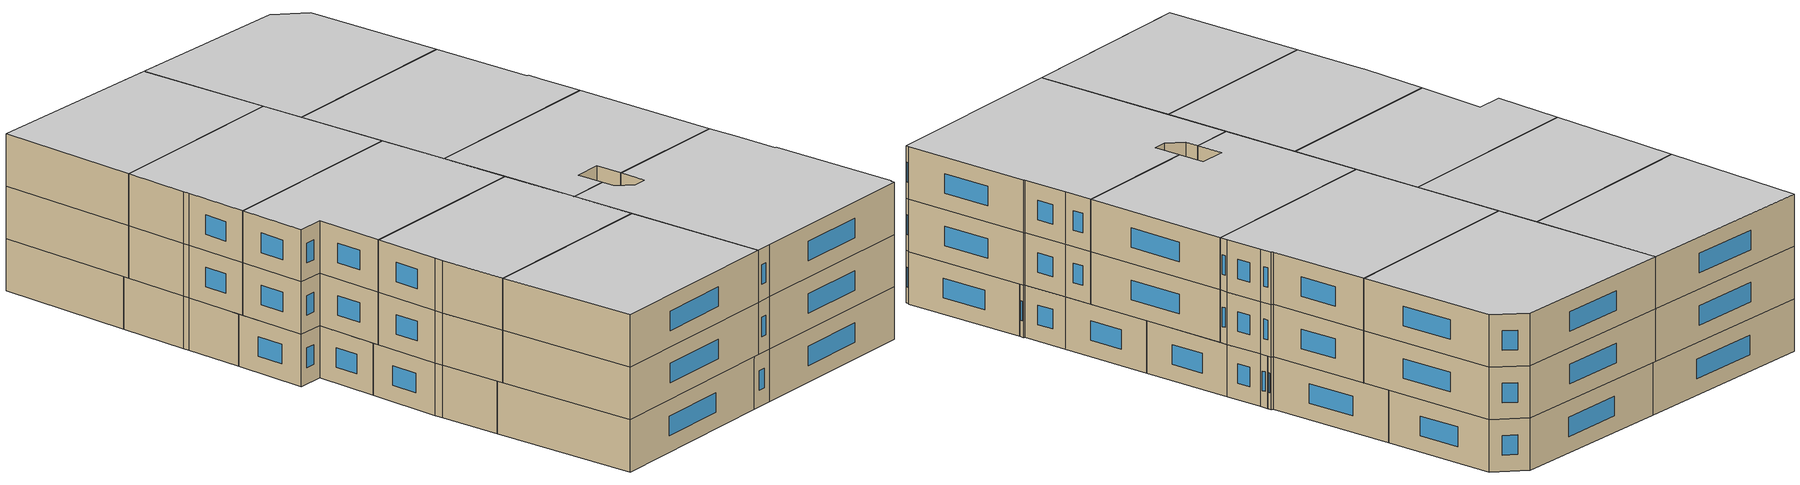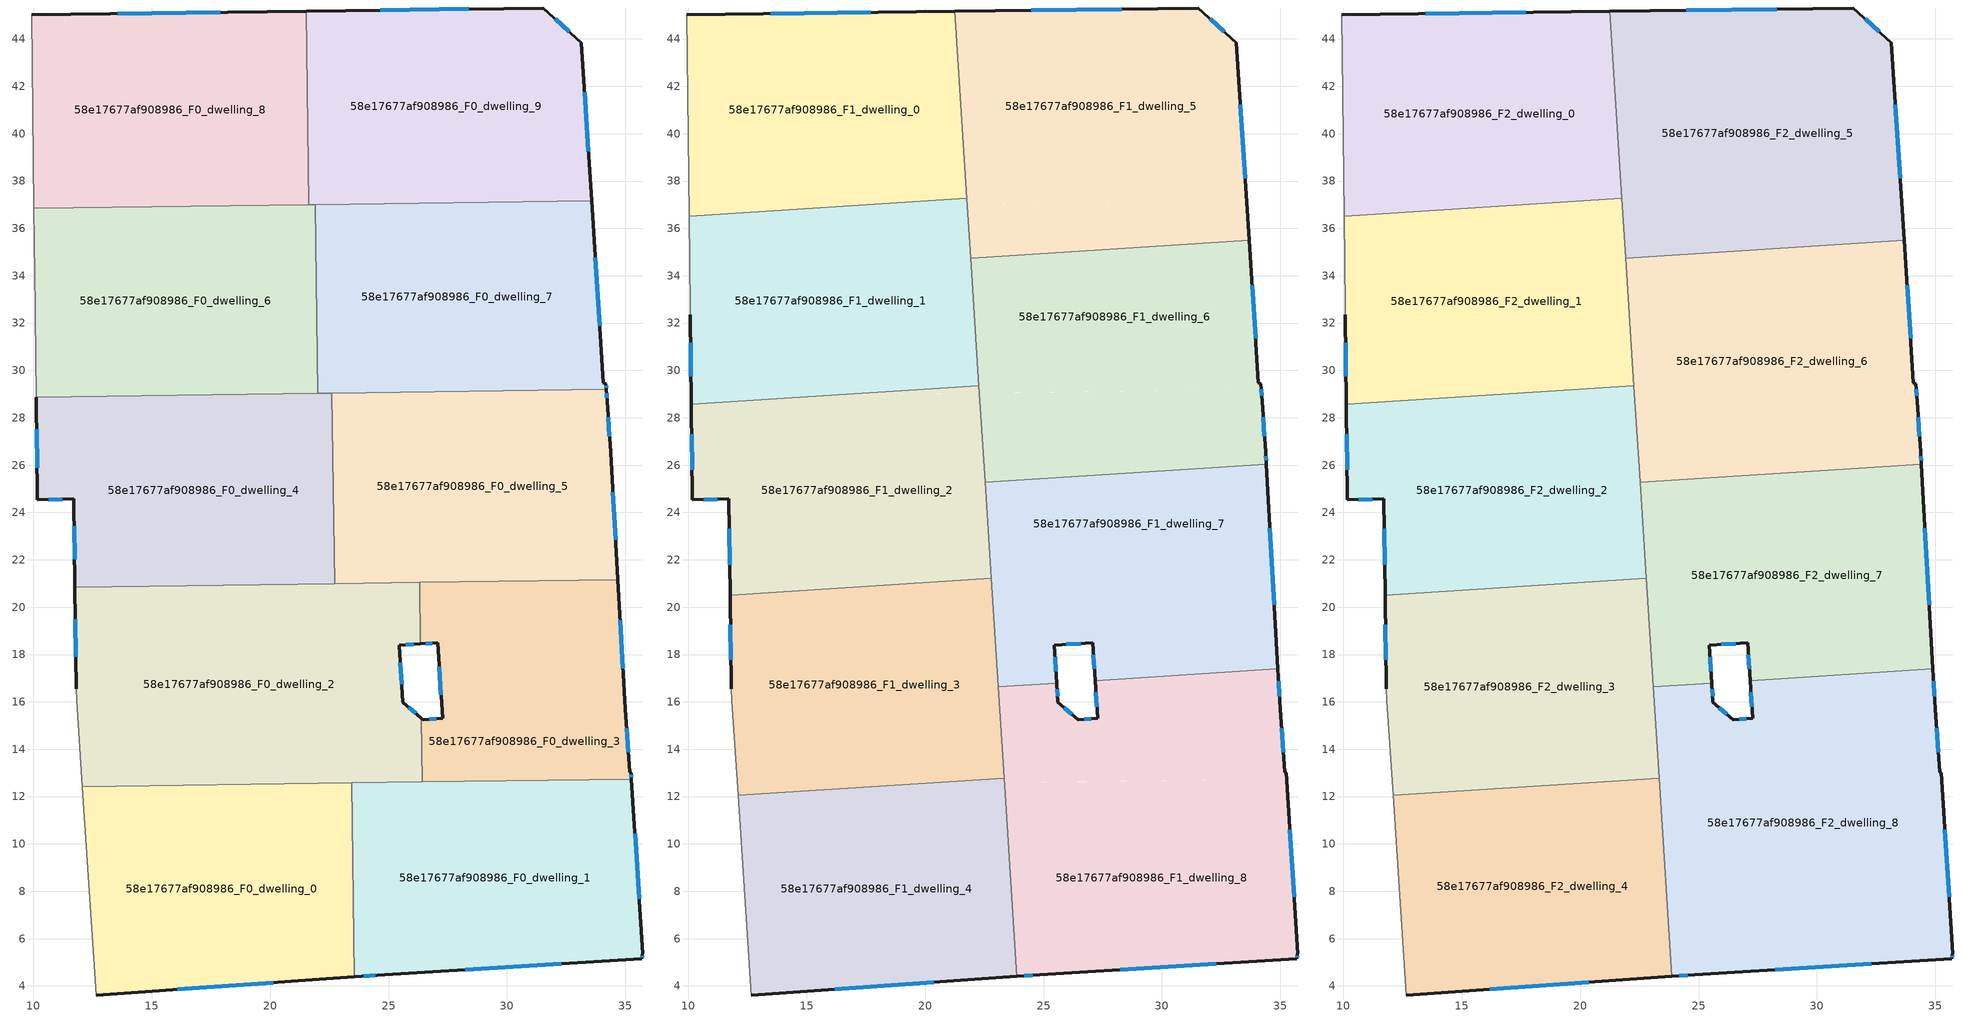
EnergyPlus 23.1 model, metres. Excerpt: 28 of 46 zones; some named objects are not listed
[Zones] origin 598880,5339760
58e17677af908986_F0_dwelling_0
 floor ground (EU_floor_Construction): 23.44,12.58 23.56,4.38 12.66,3.62 12.07,12.42 z0
 wall outside (EU_wall_Construction): 12.66,3.62 23.56,4.38 z0:3
 wall to 58e17677af908986_F0_dwelling_1 (EU_wall_Construction): 23.56,4.38 23.44,12.58 z0:3
 wall adiabatic (EU_wall_Construction): 12.07,12.42 12.66,3.62 z0:3
 wall to 58e17677af908986_F0_dwelling_2 (EU_wall_Construction): 23.44,12.58 12.07,12.42 z0:3
 window (EU_Window_Construction): 16.07,3.86 20.14,4.14 z0.94:2.06
58e17677af908986_F0_dwelling_1
 floor ground (EU_floor_Construction): 35.26,12.74 35.74,5.37 35.71,5.35 35.7,5.15 24.84,4.47 23.56,4.38 23.44,12.58 z0
 wall outside (EU_wall_Construction): 23.56,4.38 24.84,4.47 35.7,5.15 35.71,5.35 35.74,5.37 35.26,12.74 z0:3
 wall to 58e17677af908986_F0_dwelling_3 (EU_wall_Construction): 35.26,12.74 26.43,12.62 z0:3
 wall to 58e17677af908986_F0_dwelling_2 (EU_wall_Construction): 26.43,12.62 23.44,12.58 z0:3
 window (EU_Window_Construction): 23.96,4.41 24.44,4.44 / 35.59,7.68 35.41,10.43 / 35.71,5.21 35.71,5.29 / 28.24,4.68 32.3,4.94 z0.94:2.06
58e17677af908986_F0_dwelling_2
 floor ground (EU_floor_Construction): 26.31,21.04 26.35,18.45 25.46,18.4 25.61,15.99 26.39,15.31 26.43,12.62 12.07,12.42 11.83,16.05 11.8,16.55 11.75,20.85 z0
 wall outside (EU_wall_Construction): 11.75,20.85 11.8,16.55 / 26.39,15.31 25.61,15.99 25.46,18.4 26.35,18.45 z0:3
 wall to 58e17677af908986_F0_dwelling_3 (EU_wall_Construction): 26.35,18.45 26.31,21.04 / 26.43,12.62 26.39,15.31 z0:3
 wall adiabatic (EU_wall_Construction): 11.8,16.55 11.83,16.05 12.07,12.42 z0:3
 wall to 58e17677af908986_F0_dwelling_4 (EU_wall_Construction): 22.72,21 11.75,20.85 z0:3
 wall to 58e17677af908986_F0_dwelling_5 (EU_wall_Construction): 26.31,21.04 22.72,21 z0:3
 window (EU_Window_Construction): 11.77,19.5 11.78,17.9 / 25.73,18.41 26.07,18.43 / 25.56,16.74 25.5,17.64 / 26.14,15.52 25.85,15.78 z0.94:2.06
58e17677af908986_F0_dwelling_3
 floor ground (EU_floor_Construction): 34.69,21.16 34.99,15.72 35.19,13.04 35.24,13 35.26,12.74 26.43,12.62 26.39,15.31 26.46,15.25 27.28,15.3 27.07,18.5 26.35,18.45 26.31,21.04 z0
 wall outside (EU_wall_Construction): 26.35,18.45 27.07,18.5 27.28,15.3 26.46,15.25 26.39,15.31 / 35.26,12.74 35.24,13 35.19,13.04 34.99,15.72 34.69,21.16 z0:3
 wall to 58e17677af908986_F0_dwelling_5 (EU_wall_Construction): 34.69,21.16 26.31,21.04 z0:3
 window (EU_Window_Construction): 27.02,15.28 26.72,15.26 / 27.14,17.49 27.21,16.3 / 26.57,18.46 26.85,18.48 / 34.9,17.42 34.78,19.45 / 35.13,13.88 35.06,14.88 / 35.25,12.82 35.25,12.92 z0.94:2.06
58e17677af908986_F0_dwelling_4
 floor ground (EU_floor_Construction): 22.61,29.04 22.72,21 11.75,20.85 11.71,24.59 10.17,24.53 10.12,28.87 z0
 wall outside (EU_wall_Construction): 10.12,28.87 10.17,24.53 11.71,24.59 11.75,20.85 z0:3
 wall to 58e17677af908986_F0_dwelling_5 (EU_wall_Construction): 22.72,21 22.61,29.04 z0:3
 wall to 58e17677af908986_F0_dwelling_6 (EU_wall_Construction): 22.01,29.03 10.12,28.87 z0:3
 wall to 58e17677af908986_F0_dwelling_7 (EU_wall_Construction): 22.61,29.04 22.01,29.03 z0:3
 window (EU_Window_Construction): 11.72,23.41 11.74,22.02 / 10.65,24.55 11.23,24.57 / 10.13,27.51 10.15,25.89 z0.94:2.06
58e17677af908986_F0_dwelling_5
 floor ground (EU_floor_Construction): 34.2,29.2 34.23,28.7 34.38,26.54 34.69,21.16 22.72,21 22.61,29.04 z0
 wall outside (EU_wall_Construction): 34.69,21.16 34.38,26.54 34.23,28.7 34.2,29.2 z0:3
 wall to 58e17677af908986_F0_dwelling_7 (EU_wall_Construction): 34.2,29.2 22.61,29.04 z0:3
 window (EU_Window_Construction): 34.59,22.84 34.48,24.85 / 34.22,28.86 34.21,29.04 / 34.33,27.21 34.28,28.02 z0.94:2.06
58e17677af908986_F0_dwelling_6
 floor ground (EU_floor_Construction): 21.9,37.01 22.01,29.03 10.12,28.87 10.07,32.35 10.07,32.68 10.02,36.85 z0
 wall to 58e17677af908986_F0_dwelling_7 (EU_wall_Construction): 22.01,29.03 21.9,37.01 z0:3
 wall adiabatic (EU_wall_Construction): 10.02,36.85 10.07,32.68 10.07,32.35 10.12,28.87 z0:3
 wall to 58e17677af908986_F0_dwelling_8 (EU_wall_Construction): 21.63,37 10.02,36.85 z0:3
 wall to 58e17677af908986_F0_dwelling_9 (EU_wall_Construction): 21.9,37.01 21.63,37 z0:3
58e17677af908986_F0_dwelling_7
 floor ground (EU_floor_Construction): 33.58,37.17 34.08,29.48 34.18,29.43 34.2,29.2 22.01,29.03 21.9,37.01 z0
 wall outside (EU_wall_Construction): 34.2,29.2 34.18,29.43 34.08,29.48 33.58,37.17 z0:3
 wall to 58e17677af908986_F0_dwelling_9 (EU_wall_Construction): 33.58,37.17 21.9,37.01 z0:3
 window (EU_Window_Construction): 34.19,29.27 34.19,29.36 / 33.92,31.89 33.73,34.76 z0.94:2.06
58e17677af908986_F0_dwelling_8
 floor ground (EU_floor_Construction): 21.52,45.18 21.63,37 10.02,36.85 9.93,45.02 z0
 wall outside (EU_wall_Construction): 21.52,45.18 9.93,45.02 z0:3
 wall adiabatic (EU_wall_Construction): 9.93,45.02 10.02,36.85 z0:3
 wall to 58e17677af908986_F0_dwelling_9 (EU_wall_Construction): 21.63,37 21.52,45.18 z0:3
 window (EU_Window_Construction): 17.88,45.13 13.56,45.07 z0.94:2.06
58e17677af908986_F0_dwelling_9
 floor ground (EU_floor_Construction): 33.14,43.84 33.58,37.17 21.63,37 21.52,45.18 31.53,45.31 z0
 wall outside (EU_wall_Construction): 33.58,37.17 33.14,43.84 31.53,45.31 21.52,45.18 z0:3
 window (EU_Window_Construction): 28.39,45.27 24.66,45.22 / 32.64,44.3 32.04,44.85 / 33.44,39.26 33.28,41.75 z0.94:2.06
58e17677af908986_F1_dwelling_0
 floor to 58e17677af908986_F0_dwelling_8 (EU_floor_Construction): 21.26,45.17 21.58,40.04 21.62,37.26 16.64,36.94 10.02,36.85 9.93,45.02 z3
 floor to 58e17677af908986_F0_dwelling_9 (EU_floor_Construction): 21.58,40.04 21.76,37.27 21.62,37.26 z3
 floor to 58e17677af908986_F0_dwelling_6 (EU_floor_Construction): 16.64,36.94 10.02,36.51 10.02,36.85 z3
 wall outside (EU_wall_Construction): 21.26,45.17 9.93,45.02 z3:6
 wall to 58e17677af908986_F1_dwelling_1 (EU_wall_Construction): 10.02,36.51 21.76,37.27 z3:6
 wall adiabatic (EU_wall_Construction): 9.93,45.02 10.02,36.51 z3:6
 wall to 58e17677af908986_F1_dwelling_5 (EU_wall_Construction): 21.76,37.27 21.26,45.17 z3:6
 window (EU_Window_Construction): 17.7,45.13 13.48,45.07 z3.94:5.06
58e17677af908986_F1_dwelling_1
 floor to 58e17677af908986_F0_dwelling_6 (EU_floor_Construction): 21.78,37.01 21.93,34.63 22,29.34 15.86,28.95 10.12,28.87 10.07,32.35 10.07,32.68 10.02,36.51 16.64,36.94 z3
 floor to 58e17677af908986_F0_dwelling_8 (EU_floor_Construction): 21.62,37.26 21.63,37 16.64,36.94 z3
 floor to 58e17677af908986_F0_dwelling_4 (EU_floor_Construction): 15.86,28.95 10.12,28.58 10.12,28.87 z3
 floor to 58e17677af908986_F0_dwelling_9 (EU_floor_Construction): 21.76,37.27 21.78,37.01 21.63,37 21.62,37.26 z3
 floor to 58e17677af908986_F0_dwelling_7 (EU_floor_Construction): 21.93,34.63 22.27,29.36 22,29.34 z3
 wall outside (EU_wall_Construction): 10.07,32.35 10.12,28.58 z3:6
 wall to 58e17677af908986_F1_dwelling_2 (EU_wall_Construction): 10.12,28.58 22.27,29.36 z3:6
 wall adiabatic (EU_wall_Construction): 10.02,36.51 10.07,32.68 10.07,32.35 z3:6
 wall to 58e17677af908986_F1_dwelling_6 (EU_wall_Construction): 22.27,29.36 21.93,34.74 z3:6
 wall to 58e17677af908986_F1_dwelling_5 (EU_wall_Construction): 21.92,34.74 21.76,37.27 z3:6
 window (EU_Window_Construction): 10.09,31.17 10.11,29.76 z3.94:5.06
58e17677af908986_F1_dwelling_2
 floor to 58e17677af908986_F0_dwelling_4 (EU_floor_Construction): 22.29,29.03 22.69,22.77 22.72,21.21 18.55,20.94 11.75,20.85 11.71,24.59 10.17,24.53 10.12,28.58 15.86,28.95 z3
 floor to 58e17677af908986_F0_dwelling_6 (EU_floor_Construction): 22,29.34 22.01,29.03 15.86,28.95 z3
 floor to 58e17677af908986_F0_dwelling_2 (EU_floor_Construction): 18.55,20.94 11.76,20.5 11.75,20.85 z3
 floor to 58e17677af908986_F0_dwelling_5 (EU_floor_Construction): 22.7,22.76 22.79,21.21 22.72,21.21 z3
 floor to 58e17677af908986_F0_dwelling_7 (EU_floor_Construction): 22.27,29.36 22.29,29.03 22.01,29.03 22,29.34 z3
 wall outside (EU_wall_Construction): 10.12,28.58 10.17,24.53 11.71,24.59 11.76,20.5 z3:6
 wall to 58e17677af908986_F1_dwelling_3 (EU_wall_Construction): 11.76,20.5 22.8,21.21 z3:6
 wall to 58e17677af908986_F1_dwelling_7 (EU_wall_Construction): 22.8,21.21 22.53,25.28 z3:6
 wall to 58e17677af908986_F1_dwelling_6 (EU_wall_Construction): 22.53,25.28 22.27,29.36 z3:6
 window (EU_Window_Construction): 11.72,23.31 11.74,21.78 / 10.65,24.55 11.23,24.57 / 10.14,27.31 10.16,25.8 z3.94:5.06
58e17677af908986_F1_dwelling_3
 floor to 58e17677af908986_F0_dwelling_2 (EU_floor_Construction): 22.81,21 23.34,12.78 19.34,12.52 12.07,12.42 11.83,16.05 11.8,16.55 11.76,20.5 18.55,20.94 z3
 floor to 58e17677af908986_F0_dwelling_0 (EU_floor_Construction): 19.33,12.52 12.09,12.06 12.07,12.42 z3
 floor to 58e17677af908986_F0_dwelling_4 (EU_floor_Construction): 22.72,21.21 22.72,21 18.55,20.94 z3
 floor to 58e17677af908986_F0_dwelling_5 (EU_floor_Construction): 22.79,21.21 22.81,21 22.72,21 22.72,21.21 z3
 wall outside (EU_wall_Construction): 11.76,20.5 11.8,16.55 z3:6
 wall adiabatic (EU_wall_Construction): 11.8,16.55 11.83,16.05 12.09,12.06 z3:6
 wall to 58e17677af908986_F1_dwelling_4 (EU_wall_Construction): 12.09,12.06 23.34,12.78 z3:6
 wall to 58e17677af908986_F1_dwelling_8 (EU_wall_Construction): 23.34,12.78 23.09,16.64 z3:6
 wall to 58e17677af908986_F1_dwelling_7 (EU_wall_Construction): 23.09,16.64 22.79,21.21 z3:6
 window (EU_Window_Construction): 11.77,19.26 11.79,17.79 z3.94:5.06
58e17677af908986_F1_dwelling_4
 floor to 58e17677af908986_F0_dwelling_0 (EU_floor_Construction): 23.35,12.58 23.47,10.72 23.56,4.38 12.66,3.62 12.09,12.06 19.33,12.52 z3
 floor to 58e17677af908986_F0_dwelling_1 (EU_floor_Construction): 23.47,10.72 23.88,4.4 23.56,4.38 z3
 floor to 58e17677af908986_F0_dwelling_2 (EU_floor_Construction): 23.34,12.78 23.35,12.58 19.34,12.52 z3
 wall outside (EU_wall_Construction): 12.66,3.62 23.88,4.4 z3:6
 wall adiabatic (EU_wall_Construction): 12.09,12.06 12.66,3.62 z3:6
 wall to 58e17677af908986_F1_dwelling_8 (EU_wall_Construction): 23.88,4.4 23.34,12.78 z3:6
 window (EU_Window_Construction): 16.17,3.87 20.36,4.16 z3.94:5.06
58e17677af908986_F1_dwelling_5
 floor to 58e17677af908986_F0_dwelling_9 (EU_floor_Construction): 33.14,43.84 33.58,37.17 21.78,37.01 21.58,40.04 21.52,45.18 31.53,45.31 z3
 floor to 58e17677af908986_F0_dwelling_8 (EU_floor_Construction): 21.52,45.18 21.58,40.04 21.26,45.17 z3
 floor to 58e17677af908986_F0_dwelling_7 (EU_floor_Construction): 33.58,37.17 33.69,35.49 21.93,34.74 21.9,37.01 z3
 floor to 58e17677af908986_F0_dwelling_6 (EU_floor_Construction): 21.9,37.01 21.92,34.75 21.78,37.01 z3
 wall outside (EU_wall_Construction): 33.69,35.49 33.14,43.84 31.53,45.31 21.26,45.17 z3:6
 wall to 58e17677af908986_F1_dwelling_6 (EU_wall_Construction): 21.93,34.74 33.69,35.49 z3:6
 window (EU_Window_Construction): 28.31,45.27 24.48,45.22 / 32.64,44.3 32.04,44.85 / 33.52,38.11 33.31,41.22 z3.94:5.06
58e17677af908986_F1_dwelling_6
 floor to 58e17677af908986_F0_dwelling_5 (EU_floor_Construction): 34.2,29.2 34.23,28.7 34.38,26.54 34.41,26.05 22.66,25.29 22.61,29.04 z3
 floor to 58e17677af908986_F0_dwelling_7 (EU_floor_Construction): 33.69,35.49 34.08,29.48 34.18,29.43 34.2,29.2 22.29,29.03 21.93,34.63 21.93,34.74 z3
 floor to 58e17677af908986_F0_dwelling_4 (EU_floor_Construction): 22.61,29.04 22.66,25.29 22.53,25.28 22.29,29.03 z3
 wall outside (EU_wall_Construction): 34.41,26.05 34.38,26.54 34.23,28.7 34.18,29.43 34.08,29.48 33.69,35.49 z3:6
 wall to 58e17677af908986_F1_dwelling_7 (EU_wall_Construction): 22.53,25.28 34.41,26.05 z3:6
 window (EU_Window_Construction): 34.33,27.21 34.28,28.02 / 34.4,26.2 34.39,26.38 / 33.95,31.36 33.81,33.61 / 34.21,28.93 34.2,29.2 z3.94:5.06
58e17677af908986_F1_dwelling_7
 floor to 58e17677af908986_F0_dwelling_3 (EU_floor_Construction): 34.69,21.16 34.9,17.4 27.18,16.9 27.07,18.5 26.35,18.45 26.31,21.04 z3
 floor to 58e17677af908986_F0_dwelling_2 (EU_floor_Construction): 26.31,21.04 26.35,18.45 25.46,18.4 25.56,16.79 23.09,16.64 22.81,21 z3
 floor to 58e17677af908986_F0_dwelling_5 (EU_floor_Construction): 34.41,26.05 34.69,21.16 22.81,21 22.7,22.76 22.66,25.29 z3
 floor to 58e17677af908986_F0_dwelling_4 (EU_floor_Construction): 22.66,25.29 22.69,22.77 22.53,25.28 z3
 wall outside (EU_wall_Construction): 25.56,16.79 25.46,18.4 27.07,18.5 27.18,16.9 / 34.9,17.4 34.41,26.05 z3:6
 wall to 58e17677af908986_F1_dwelling_8 (EU_wall_Construction): 23.09,16.64 25.56,16.79 / 27.18,16.9 34.9,17.4 z3:6
 window (EU_Window_Construction): 25.96,18.43 26.57,18.46 / 25.52,17.3 25.49,17.89 / 34.75,20.11 34.56,23.33 / 27.11,17.99 27.14,17.4 z3.94:5.06
58e17677af908986_F1_dwelling_8
 floor to 58e17677af908986_F0_dwelling_1 (EU_floor_Construction): 35.26,12.74 35.74,5.37 35.71,5.35 35.7,5.15 24.84,4.47 23.88,4.4 23.47,10.73 23.44,12.58 z3
 floor to 58e17677af908986_F0_dwelling_3 (EU_floor_Construction): 34.9,17.4 34.99,15.72 35.19,13.04 35.24,13 35.26,12.74 26.43,12.62 26.39,15.31 26.46,15.25 27.28,15.3 27.18,16.9 z3
 floor to 58e17677af908986_F0_dwelling_0 (EU_floor_Construction): 23.44,12.58 23.47,10.73 23.35,12.58 z3
 floor to 58e17677af908986_F0_dwelling_2 (EU_floor_Construction): 25.56,16.79 25.61,15.99 26.39,15.31 26.43,12.62 23.35,12.58 23.09,16.64 z3
 wall outside (EU_wall_Construction): 23.88,4.4 24.84,4.47 35.7,5.15 35.71,5.35 35.74,5.37 35.24,13 35.19,13.04 34.99,15.72 34.9,17.4 / 27.18,16.9 27.28,15.3 26.46,15.25 25.61,15.99 25.56,16.79 z3:6
 window (EU_Window_Construction): 35.58,7.76 35.4,10.61 / 35.71,5.21 35.71,5.29 / 28.24,4.68 32.3,4.94 / 24.18,4.43 24.54,4.45 / 25.59,16.24 25.57,16.54 / 26.19,15.48 25.87,15.76 / 27.02,15.28 26.72,15.26 / 27.21,16.4 27.25,15.8 / 34.96,16.24 34.93,16.87 / 35.13,13.88 35.06,14.88 z3.94:5.06
58e17677af908986_F2_dwelling_0
 floor to 58e17677af908986_F1_dwelling_0 (EU_floor_Construction): 21.26,45.17 21.76,37.27 10.02,36.51 9.93,45.02 z6
 wall outside (EU_wall_Construction): 21.26,45.17 9.93,45.02 z6:9
 wall to 58e17677af908986_F2_dwelling_1 (EU_wall_Construction): 10.02,36.51 21.76,37.27 z6:9
 wall adiabatic (EU_wall_Construction): 9.93,45.02 10.02,36.51 z6:9
 wall to 58e17677af908986_F2_dwelling_5 (EU_wall_Construction): 21.76,37.27 21.26,45.17 z6:9
 window (EU_Window_Construction): 17.7,45.13 13.48,45.07 z6.94:8.06
 ceiling to 58e17677af908986_F3_dwelling_0 (EU_floor_Construction): 21.76,37.27 21.26,45.17 9.93,45.02 10.02,36.51 z9
58e17677af908986_F2_dwelling_1
 floor to 58e17677af908986_F1_dwelling_1 (EU_floor_Construction): 21.76,37.27 22.27,29.36 10.12,28.58 10.07,32.35 10.07,32.68 10.02,36.51 z6
 wall outside (EU_wall_Construction): 10.07,32.35 10.12,28.58 z6:9
 wall to 58e17677af908986_F2_dwelling_2 (EU_wall_Construction): 10.12,28.58 22.27,29.36 z6:9
 wall adiabatic (EU_wall_Construction): 10.02,36.51 10.07,32.68 10.07,32.35 z6:9
 wall to 58e17677af908986_F2_dwelling_6 (EU_wall_Construction): 22.27,29.36 21.93,34.74 z6:9
 wall to 58e17677af908986_F2_dwelling_5 (EU_wall_Construction): 21.92,34.74 21.76,37.27 z6:9
 window (EU_Window_Construction): 10.09,31.17 10.11,29.76 z6.94:8.06
 ceiling to 58e17677af908986_F3_dwelling_1 (EU_floor_Construction): 22.27,29.36 21.76,37.27 10.02,36.51 10.07,32.68 10.07,32.35 10.12,28.58 z9
58e17677af908986_F2_dwelling_2
 floor to 58e17677af908986_F1_dwelling_2 (EU_floor_Construction): 22.27,29.36 22.8,21.21 11.76,20.5 11.71,24.59 10.17,24.53 10.12,28.58 z6
 wall outside (EU_wall_Construction): 10.12,28.58 10.17,24.53 11.71,24.59 11.76,20.5 z6:9
 wall to 58e17677af908986_F2_dwelling_3 (EU_wall_Construction): 11.76,20.5 22.8,21.21 z6:9
 wall to 58e17677af908986_F2_dwelling_7 (EU_wall_Construction): 22.8,21.21 22.53,25.28 z6:9
 wall to 58e17677af908986_F2_dwelling_6 (EU_wall_Construction): 22.53,25.28 22.27,29.36 z6:9
 window (EU_Window_Construction): 11.72,23.31 11.74,21.78 / 10.65,24.55 11.23,24.57 / 10.14,27.31 10.16,25.8 z6.94:8.06
 ceiling to 58e17677af908986_F3_dwelling_2 (EU_floor_Construction): 22.8,21.21 22.27,29.36 10.12,28.58 10.17,24.53 11.71,24.59 11.76,20.5 z9
58e17677af908986_F2_dwelling_3
 floor to 58e17677af908986_F1_dwelling_3 (EU_floor_Construction): 22.8,21.21 23.34,12.78 12.09,12.06 11.83,16.05 11.8,16.55 11.76,20.5 z6
 wall outside (EU_wall_Construction): 11.76,20.5 11.8,16.55 z6:9
 wall adiabatic (EU_wall_Construction): 11.8,16.55 11.83,16.05 12.09,12.06 z6:9
 wall to 58e17677af908986_F2_dwelling_4 (EU_wall_Construction): 12.09,12.06 23.34,12.78 z6:9
 wall to 58e17677af908986_F2_dwelling_8 (EU_wall_Construction): 23.34,12.78 23.09,16.64 z6:9
 wall to 58e17677af908986_F2_dwelling_7 (EU_wall_Construction): 23.09,16.64 22.79,21.21 z6:9
 window (EU_Window_Construction): 11.77,19.26 11.79,17.79 z6.94:8.06
 ceiling to 58e17677af908986_F3_dwelling_3 (EU_floor_Construction): 23.34,12.78 22.8,21.21 11.76,20.5 11.8,16.55 11.83,16.05 12.09,12.06 z9
58e17677af908986_F2_dwelling_4
 floor to 58e17677af908986_F1_dwelling_4 (EU_floor_Construction): 23.34,12.78 23.88,4.4 12.66,3.62 12.09,12.06 z6
 wall outside (EU_wall_Construction): 12.66,3.62 23.88,4.4 z6:9
 wall adiabatic (EU_wall_Construction): 12.09,12.06 12.66,3.62 z6:9
 wall to 58e17677af908986_F2_dwelling_8 (EU_wall_Construction): 23.88,4.4 23.34,12.78 z6:9
 window (EU_Window_Construction): 16.17,3.87 20.36,4.16 z6.94:8.06
 ceiling to 58e17677af908986_F3_dwelling_4 (EU_floor_Construction): 23.88,4.4 23.34,12.78 12.09,12.06 12.66,3.62 z9
58e17677af908986_F2_dwelling_5
 floor to 58e17677af908986_F1_dwelling_5 (EU_floor_Construction): 33.14,43.84 33.69,35.49 21.93,34.74 21.26,45.17 31.53,45.31 z6
 wall outside (EU_wall_Construction): 33.69,35.49 33.14,43.84 31.53,45.31 21.26,45.17 z6:9
 wall to 58e17677af908986_F2_dwelling_6 (EU_wall_Construction): 21.93,34.74 33.69,35.49 z6:9
 window (EU_Window_Construction): 28.31,45.27 24.48,45.22 / 32.64,44.3 32.04,44.85 / 33.52,38.11 33.31,41.22 z6.94:8.06
 ceiling to 58e17677af908986_F3_dwelling_5 (EU_floor_Construction): 33.69,35.49 33.14,43.84 31.53,45.31 21.26,45.17 21.93,34.74 z9
58e17677af908986_F2_dwelling_6
 floor to 58e17677af908986_F1_dwelling_6 (EU_floor_Construction): 33.69,35.49 34.08,29.48 34.18,29.43 34.23,28.7 34.38,26.54 34.41,26.05 22.53,25.28 21.93,34.74 z6
 wall outside (EU_wall_Construction): 34.41,26.05 34.38,26.54 34.23,28.7 34.18,29.43 34.08,29.48 33.69,35.49 z6:9
 wall to 58e17677af908986_F2_dwelling_7 (EU_wall_Construction): 22.53,25.28 34.41,26.05 z6:9
 window (EU_Window_Construction): 34.33,27.21 34.28,28.02 / 34.4,26.2 34.39,26.38 / 33.95,31.36 33.81,33.61 / 34.21,28.93 34.2,29.2 z6.94:8.06
 ceiling to 58e17677af908986_F3_dwelling_6 (EU_floor_Construction): 34.41,26.05 34.38,26.54 34.23,28.7 34.18,29.43 34.08,29.48 33.69,35.49 21.93,34.74 22.53,25.28 z9
58e17677af908986_F2_dwelling_7
 floor to 58e17677af908986_F1_dwelling_7 (EU_floor_Construction): 34.41,26.05 34.9,17.4 27.18,16.9 27.07,18.5 25.46,18.4 25.56,16.79 23.09,16.64 22.53,25.28 z6
 wall outside (EU_wall_Construction): 25.56,16.79 25.46,18.4 27.07,18.5 27.18,16.9 / 34.9,17.4 34.41,26.05 z6:9
 wall to 58e17677af908986_F2_dwelling_8 (EU_wall_Construction): 23.09,16.64 25.56,16.79 / 27.18,16.9 34.9,17.4 z6:9
 window (EU_Window_Construction): 25.96,18.43 26.57,18.46 / 25.52,17.3 25.49,17.89 / 34.75,20.11 34.56,23.33 / 27.11,17.99 27.14,17.4 z6.94:8.06
 ceiling to 58e17677af908986_F3_dwelling_7 (EU_floor_Construction): 34.9,17.4 34.41,26.05 22.53,25.28 23.09,16.64 25.56,16.79 25.46,18.4 27.07,18.5 27.18,16.9 z9
58e17677af908986_F2_dwelling_8
 floor to 58e17677af908986_F1_dwelling_8 (EU_floor_Construction): 34.9,17.4 34.99,15.72 35.19,13.04 35.24,13 35.74,5.37 35.71,5.35 35.7,5.15 24.84,4.47 23.88,4.4 23.09,16.64 25.56,16.79 25.61,15.99 26.46,15.25 27.28,15.3 27.18,16.9 z6
 wall outside (EU_wall_Construction): 23.88,4.4 24.84,4.47 35.7,5.15 35.71,5.35 35.74,5.37 35.24,13 35.19,13.04 34.99,15.72 34.9,17.4 / 27.18,16.9 27.28,15.3 26.46,15.25 25.61,15.99 25.56,16.79 z6:9
 window (EU_Window_Construction): 35.58,7.76 35.4,10.61 / 35.71,5.21 35.71,5.29 / 28.24,4.68 32.3,4.94 / 24.18,4.43 24.54,4.45 / 25.59,16.24 25.57,16.54 / 26.19,15.48 25.87,15.76 / 27.02,15.28 26.72,15.26 / 27.21,16.4 27.25,15.8 / 34.96,16.24 34.93,16.87 / 35.13,13.88 35.06,14.88 z6.94:8.06
 ceiling to 58e17677af908986_F3_dwelling_8 (EU_floor_Construction): 35.7,5.15 35.71,5.35 35.74,5.37 35.24,13 35.19,13.04 34.99,15.72 34.9,17.4 27.18,16.9 27.28,15.3 26.46,15.25 25.61,15.99 25.56,16.79 23.09,16.64 23.88,4.4 24.84,4.47 z9
[Building]
EU S2 Campaign: North Axis=0; Terrain=City; Solar Distribution=FullExterior
[Site:Location]
Vienna: Latitude=48; Longitude=16.5; Time Zone=1; Elevation=183
[SizingPeriod:WeatherFileDays]
AnnualSizingPeriod: Begin Month=1; Begin Day of Month=1; End Month=12; End Day of Month=31; Day of Week for Start Day=Monday; Use Weather File Daylight Saving Period=No; Use Weather File Rain and Snow Indicators=No
[MATERIAL]
EU_InternalMass_Material: Roughness=MediumRough; Thickness=0.1; Conductivity=1; Density=1800; Specific Heat=900; Thermal Absorptance=0.9; Solar Absorptance=0.7; Visible Absorptance=0.7
[MATERIAL:NOMASS] Roughness=MediumRough; Thermal Absorptance=0.9; Solar Absorptance=0.7; Visible Absorptance=0.7
Name | Thermal Resistance
EU_wall_NoMass | 0.914258
EU_floor_NoMass | 1.09711
[WINDOWMATERIAL:SIMPLEGLAZINGSYSTEM]
EU_Window_SimpleGlazing: UFactor=2.09642; Solar Heat Gain Coefficient=0.65; Visible Transmittance=0.65
[CONSTRUCTION]
EU_wall_Construction: EU_wall_NoMass
EU_floor_Construction: EU_floor_NoMass
EU_Window_Construction: EU_Window_SimpleGlazing
EU_InternalMass_Construction: EU_InternalMass_Material
[ZONE] Type=1; Multiplier=1; Ceiling Height=autocalculate; Floor Area=autocalculate; Part of Total Floor Area=Yes
Name | Volume
58e17677af908986_F0_dwelling_0 | 284.483
58e17677af908986_F1_dwelling_0; 58e17677af908986_F2_dwelling_0 | 284.489
58e17677af908986_F0_dwelling_1 | 284.487
58e17677af908986_F1_dwelling_1; 58e17677af908986_F2_dwelling_1 | 284.474
58e17677af908986_F0_dwelling_2 | 360.102
58e17677af908986_F1_dwelling_2; 58e17677af908986_F2_dwelling_2 | 284.469
58e17677af908986_F0_dwelling_3 | 208.81
58e17677af908986_F1_dwelling_3; 58e17677af908986_F2_dwelling_3; 58e17677af908986_F1_dwelling_4; 58e17677af908986_F2_dwelling_4 | 284.477
58e17677af908986_F0_dwelling_4 | 284.447
58e17677af908986_F0_dwelling_5 | 284.456
58e17677af908986_F1_dwelling_5; 58e17677af908986_F2_dwelling_5 | 355.583
58e17677af908986_F0_dwelling_6 | 284.486
58e17677af908986_F1_dwelling_6; 58e17677af908986_F2_dwelling_6 | 336.16
58e17677af908986_F0_dwelling_7 | 284.496
58e17677af908986_F1_dwelling_7; 58e17677af908986_F2_dwelling_7 | 300.653
58e17677af908986_F0_dwelling_8 | 284.454
58e17677af908986_F1_dwelling_8; 58e17677af908986_F2_dwelling_8 | 429.927
58e17677af908986_F0_dwelling_9 | 284.465
[INTERNALMASS] Construction=EU_InternalMass_Construction
Name | Zone or ZoneList | Surface Area
58e17677af908986_F0_dwelling_0_EU_InternalMass | 58e17677af908986_F0_dwelling_0 | 94.8274
58e17677af908986_F0_dwelling_1_EU_InternalMass | 58e17677af908986_F0_dwelling_1 | 94.8289
58e17677af908986_F0_dwelling_2_EU_InternalMass | 58e17677af908986_F0_dwelling_2 | 120.035
58e17677af908986_F0_dwelling_3_EU_InternalMass | 58e17677af908986_F0_dwelling_3 | 69.6035
58e17677af908986_F0_dwelling_4_EU_InternalMass | 58e17677af908986_F0_dwelling_4 | 94.8157
58e17677af908986_F0_dwelling_5_EU_InternalMass | 58e17677af908986_F0_dwelling_5 | 94.8189
58e17677af908986_F0_dwelling_6_EU_InternalMass | 58e17677af908986_F0_dwelling_6 | 94.8288
58e17677af908986_F0_dwelling_7_EU_InternalMass | 58e17677af908986_F0_dwelling_7 | 94.8318
58e17677af908986_F0_dwelling_8_EU_InternalMass | 58e17677af908986_F0_dwelling_8 | 94.818
58e17677af908986_F0_dwelling_9_EU_InternalMass | 58e17677af908986_F0_dwelling_9 | 94.8215
58e17677af908986_F1_dwelling_0_EU_InternalMass | 58e17677af908986_F1_dwelling_0 | 94.8298
58e17677af908986_F1_dwelling_1_EU_InternalMass | 58e17677af908986_F1_dwelling_1 | 94.8246
58e17677af908986_F1_dwelling_2_EU_InternalMass | 58e17677af908986_F1_dwelling_2 | 94.823
58e17677af908986_F1_dwelling_3_EU_InternalMass | 58e17677af908986_F1_dwelling_3 | 94.8251
58e17677af908986_F1_dwelling_4_EU_InternalMass | 58e17677af908986_F1_dwelling_4 | 94.8261
58e17677af908986_F1_dwelling_5_EU_InternalMass | 58e17677af908986_F1_dwelling_5 | 118.528
58e17677af908986_F1_dwelling_6_EU_InternalMass | 58e17677af908986_F1_dwelling_6 | 112.053
58e17677af908986_F1_dwelling_7_EU_InternalMass | 58e17677af908986_F1_dwelling_7 | 100.218
58e17677af908986_F1_dwelling_8_EU_InternalMass | 58e17677af908986_F1_dwelling_8 | 143.309
58e17677af908986_F2_dwelling_0_EU_InternalMass | 58e17677af908986_F2_dwelling_0 | 94.8298
58e17677af908986_F2_dwelling_1_EU_InternalMass | 58e17677af908986_F2_dwelling_1 | 94.8246
58e17677af908986_F2_dwelling_2_EU_InternalMass | 58e17677af908986_F2_dwelling_2 | 94.823
58e17677af908986_F2_dwelling_3_EU_InternalMass | 58e17677af908986_F2_dwelling_3 | 94.8251
58e17677af908986_F2_dwelling_4_EU_InternalMass | 58e17677af908986_F2_dwelling_4 | 94.8261
58e17677af908986_F2_dwelling_5_EU_InternalMass | 58e17677af908986_F2_dwelling_5 | 118.528
58e17677af908986_F2_dwelling_6_EU_InternalMass | 58e17677af908986_F2_dwelling_6 | 112.053
58e17677af908986_F2_dwelling_7_EU_InternalMass | 58e17677af908986_F2_dwelling_7 | 100.218
58e17677af908986_F2_dwelling_8_EU_InternalMass | 58e17677af908986_F2_dwelling_8 | 143.309
[OTHEREQUIPMENT] Fuel Type=Electricity; Design Level Calculation Method=Watts/Area; Power per Zone Floor Area=1; Fraction Latent=0; Fraction Radiant=0; Fraction Lost=0; Carbon Dioxide Generation Rate=0; EndUse Subcategory=EU_Step8_InternalGains
Name | Zone or ZoneList or Space or SpaceList | Schedule
EU_Step8_InternalGain_58e17677af908986_F0_dwelling_0_f000 | 58e17677af908986_F0_dwelling_0 | EU_Step8_GainSchedule_58e17677af908986_F0_dwelling_0_f000
EU_Step8_InternalGain_58e17677af908986_F0_dwelling_1_f000 | 58e17677af908986_F0_dwelling_1 | EU_Step8_GainSchedule_58e17677af908986_F0_dwelling_1_f000
EU_Step8_InternalGain_58e17677af908986_F0_dwelling_2_f000 | 58e17677af908986_F0_dwelling_2 | EU_Step8_GainSchedule_58e17677af908986_F0_dwelling_2_f000
EU_Step8_InternalGain_58e17677af908986_F0_dwelling_3_f000 | 58e17677af908986_F0_dwelling_3 | EU_Step8_GainSchedule_58e17677af908986_F0_dwelling_3_f000
EU_Step8_InternalGain_58e17677af908986_F0_dwelling_4_f000 | 58e17677af908986_F0_dwelling_4 | EU_Step8_GainSchedule_58e17677af908986_F0_dwelling_4_f000
EU_Step8_InternalGain_58e17677af908986_F0_dwelling_5_f000 | 58e17677af908986_F0_dwelling_5 | EU_Step8_GainSchedule_58e17677af908986_F0_dwelling_5_f000
EU_Step8_InternalGain_58e17677af908986_F0_dwelling_6_f000 | 58e17677af908986_F0_dwelling_6 | EU_Step8_GainSchedule_58e17677af908986_F0_dwelling_6_f000
EU_Step8_InternalGain_58e17677af908986_F0_dwelling_7_f000 | 58e17677af908986_F0_dwelling_7 | EU_Step8_GainSchedule_58e17677af908986_F0_dwelling_7_f000
EU_Step8_InternalGain_58e17677af908986_F0_dwelling_8_f000 | 58e17677af908986_F0_dwelling_8 | EU_Step8_GainSchedule_58e17677af908986_F0_dwelling_8_f000
EU_Step8_InternalGain_58e17677af908986_F0_dwelling_9_f000 | 58e17677af908986_F0_dwelling_9 | EU_Step8_GainSchedule_58e17677af908986_F0_dwelling_9_f000
EU_Step8_InternalGain_58e17677af908986_F1_dwelling_0_f000 | 58e17677af908986_F1_dwelling_0 | EU_Step8_GainSchedule_58e17677af908986_F1_dwelling_0_f000
EU_Step8_InternalGain_58e17677af908986_F1_dwelling_1_f000 | 58e17677af908986_F1_dwelling_1 | EU_Step8_GainSchedule_58e17677af908986_F1_dwelling_1_f000
EU_Step8_InternalGain_58e17677af908986_F1_dwelling_2_f000 | 58e17677af908986_F1_dwelling_2 | EU_Step8_GainSchedule_58e17677af908986_F1_dwelling_2_f000
EU_Step8_InternalGain_58e17677af908986_F1_dwelling_3_f000 | 58e17677af908986_F1_dwelling_3 | EU_Step8_GainSchedule_58e17677af908986_F1_dwelling_3_f000
EU_Step8_InternalGain_58e17677af908986_F1_dwelling_4_f000 | 58e17677af908986_F1_dwelling_4 | EU_Step8_GainSchedule_58e17677af908986_F1_dwelling_4_f000
EU_Step8_InternalGain_58e17677af908986_F1_dwelling_5_f000 | 58e17677af908986_F1_dwelling_5 | EU_Step8_GainSchedule_58e17677af908986_F1_dwelling_5_f000
EU_Step8_InternalGain_58e17677af908986_F1_dwelling_6_f000 | 58e17677af908986_F1_dwelling_6 | EU_Step8_GainSchedule_58e17677af908986_F1_dwelling_6_f000
EU_Step8_InternalGain_58e17677af908986_F1_dwelling_7_f000 | 58e17677af908986_F1_dwelling_7 | EU_Step8_GainSchedule_58e17677af908986_F1_dwelling_7_f000
EU_Step8_InternalGain_58e17677af908986_F1_dwelling_8_f000 | 58e17677af908986_F1_dwelling_8 | EU_Step8_GainSchedule_58e17677af908986_F1_dwelling_8_f000
EU_Step8_InternalGain_58e17677af908986_F2_dwelling_0_f000 | 58e17677af908986_F2_dwelling_0 | EU_Step8_GainSchedule_58e17677af908986_F2_dwelling_0_f000
EU_Step8_InternalGain_58e17677af908986_F2_dwelling_1_f000 | 58e17677af908986_F2_dwelling_1 | EU_Step8_GainSchedule_58e17677af908986_F2_dwelling_1_f000
EU_Step8_InternalGain_58e17677af908986_F2_dwelling_2_f000 | 58e17677af908986_F2_dwelling_2 | EU_Step8_GainSchedule_58e17677af908986_F2_dwelling_2_f000
EU_Step8_InternalGain_58e17677af908986_F2_dwelling_3_f000 | 58e17677af908986_F2_dwelling_3 | EU_Step8_GainSchedule_58e17677af908986_F2_dwelling_3_f000
EU_Step8_InternalGain_58e17677af908986_F2_dwelling_4_f000 | 58e17677af908986_F2_dwelling_4 | EU_Step8_GainSchedule_58e17677af908986_F2_dwelling_4_f000
EU_Step8_InternalGain_58e17677af908986_F2_dwelling_5_f000 | 58e17677af908986_F2_dwelling_5 | EU_Step8_GainSchedule_58e17677af908986_F2_dwelling_5_f000
EU_Step8_InternalGain_58e17677af908986_F2_dwelling_6_f000 | 58e17677af908986_F2_dwelling_6 | EU_Step8_GainSchedule_58e17677af908986_F2_dwelling_6_f000
EU_Step8_InternalGain_58e17677af908986_F2_dwelling_7_f000 | 58e17677af908986_F2_dwelling_7 | EU_Step8_GainSchedule_58e17677af908986_F2_dwelling_7_f000
EU_Step8_InternalGain_58e17677af908986_F2_dwelling_8_f000 | 58e17677af908986_F2_dwelling_8 | EU_Step8_GainSchedule_58e17677af908986_F2_dwelling_8_f000
[ZONEVENTILATION:DESIGNFLOWRATE] Schedule=EU_AlwaysOn; Design Flow Rate Calculation Method=AirChanges/Hour; Air Changes per Hour=0.546891; Ventilation Type=Natural; Fan Pressure Rise=0; Fan Total Efficiency=1; Constant Term Coefficient=1; Temperature Term Coefficient=0; Velocity Term Coefficient=0; Velocity Squared Term Coefficient=0; Minimum Indoor Temperature=-100; Maximum Indoor Temperature=100; Delta Temperature=-100; Minimum Outdoor Temperature=-100; Maximum Outdoor Temperature=100; Maximum Wind Speed=40
Name | Zone or ZoneList or Space or SpaceList
EU_ConstantAir_58e17677af908986_F0_dwelling_0 | 58e17677af908986_F0_dwelling_0
EU_ConstantAir_58e17677af908986_F0_dwelling_1 | 58e17677af908986_F0_dwelling_1
EU_ConstantAir_58e17677af908986_F0_dwelling_2 | 58e17677af908986_F0_dwelling_2
EU_ConstantAir_58e17677af908986_F0_dwelling_3 | 58e17677af908986_F0_dwelling_3
EU_ConstantAir_58e17677af908986_F0_dwelling_4 | 58e17677af908986_F0_dwelling_4
EU_ConstantAir_58e17677af908986_F0_dwelling_5 | 58e17677af908986_F0_dwelling_5
EU_ConstantAir_58e17677af908986_F0_dwelling_6 | 58e17677af908986_F0_dwelling_6
EU_ConstantAir_58e17677af908986_F0_dwelling_7 | 58e17677af908986_F0_dwelling_7
EU_ConstantAir_58e17677af908986_F0_dwelling_8 | 58e17677af908986_F0_dwelling_8
EU_ConstantAir_58e17677af908986_F0_dwelling_9 | 58e17677af908986_F0_dwelling_9
EU_ConstantAir_58e17677af908986_F1_dwelling_0 | 58e17677af908986_F1_dwelling_0
EU_ConstantAir_58e17677af908986_F1_dwelling_1 | 58e17677af908986_F1_dwelling_1
EU_ConstantAir_58e17677af908986_F1_dwelling_2 | 58e17677af908986_F1_dwelling_2
EU_ConstantAir_58e17677af908986_F1_dwelling_3 | 58e17677af908986_F1_dwelling_3
EU_ConstantAir_58e17677af908986_F1_dwelling_4 | 58e17677af908986_F1_dwelling_4
EU_ConstantAir_58e17677af908986_F1_dwelling_5 | 58e17677af908986_F1_dwelling_5
EU_ConstantAir_58e17677af908986_F1_dwelling_6 | 58e17677af908986_F1_dwelling_6
EU_ConstantAir_58e17677af908986_F1_dwelling_7 | 58e17677af908986_F1_dwelling_7
EU_ConstantAir_58e17677af908986_F1_dwelling_8 | 58e17677af908986_F1_dwelling_8
EU_ConstantAir_58e17677af908986_F2_dwelling_0 | 58e17677af908986_F2_dwelling_0
EU_ConstantAir_58e17677af908986_F2_dwelling_1 | 58e17677af908986_F2_dwelling_1
EU_ConstantAir_58e17677af908986_F2_dwelling_2 | 58e17677af908986_F2_dwelling_2
EU_ConstantAir_58e17677af908986_F2_dwelling_3 | 58e17677af908986_F2_dwelling_3
EU_ConstantAir_58e17677af908986_F2_dwelling_4 | 58e17677af908986_F2_dwelling_4
EU_ConstantAir_58e17677af908986_F2_dwelling_5 | 58e17677af908986_F2_dwelling_5
EU_ConstantAir_58e17677af908986_F2_dwelling_6 | 58e17677af908986_F2_dwelling_6
EU_ConstantAir_58e17677af908986_F2_dwelling_7 | 58e17677af908986_F2_dwelling_7
EU_ConstantAir_58e17677af908986_F2_dwelling_8 | 58e17677af908986_F2_dwelling_8
[HVACTEMPLATE:THERMOSTAT] Constant Heating Setpoint=20; Constant Cooling Setpoint=50
EU_HeatOnly_58e17677af908986_F0_dwelling_0; EU_HeatOnly_58e17677af908986_F0_dwelling_1; EU_HeatOnly_58e17677af908986_F0_dwelling_2; EU_HeatOnly_58e17677af908986_F0_dwelling_3; EU_HeatOnly_58e17677af908986_F0_dwelling_4; EU_HeatOnly_58e17677af908986_F0_dwelling_5; EU_HeatOnly_58e17677af908986_F0_dwelling_6; EU_HeatOnly_58e17677af908986_F0_dwelling_7; EU_HeatOnly_58e17677af908986_F0_dwelling_8; EU_HeatOnly_58e17677af908986_F0_dwelling_9; EU_HeatOnly_58e17677af908986_F1_dwelling_0; EU_HeatOnly_58e17677af908986_F1_dwelling_1; EU_HeatOnly_58e17677af908986_F1_dwelling_2; EU_HeatOnly_58e17677af908986_F1_dwelling_3; EU_HeatOnly_58e17677af908986_F1_dwelling_4; EU_HeatOnly_58e17677af908986_F1_dwelling_5; EU_HeatOnly_58e17677af908986_F1_dwelling_6; EU_HeatOnly_58e17677af908986_F1_dwelling_7; EU_HeatOnly_58e17677af908986_F1_dwelling_8; EU_HeatOnly_58e17677af908986_F2_dwelling_0; EU_HeatOnly_58e17677af908986_F2_dwelling_1
[HVACTEMPLATE:ZONE:IDEALLOADSAIRSYSTEM] System Availability Schedule=EU_AlwaysOn; Maximum Heating Supply Air Temperature=50; Minimum Cooling Supply Air Temperature=13; Maximum Heating Supply Air Humidity Ratio=0.0156; Minimum Cooling Supply Air Humidity Ratio=0.0077; Heating Limit=NoLimit; Cooling Limit=NoLimit; Heating Availability Schedule=EU_AlwaysOn; Cooling Availability Schedule=EU_CoolingOff; Dehumidification Control Type=ConstantSensibleHeatRatio; Cooling Sensible Heat Ratio=0.7; Dehumidification Setpoint=60; Humidification Control Type=None; Humidification Setpoint=30; Outdoor Air Method=None; Outdoor Air Flow Rate per Person=0.00944; Outdoor Air Flow Rate per Zone Floor Area=0; Outdoor Air Flow Rate per Zone=0; Demand Controlled Ventilation Type=None; Outdoor Air Economizer Type=NoEconomizer; Heat Recovery Type=None; Sensible Heat Recovery Effectiveness=0.7; Latent Heat Recovery Effectiveness=0.65
Name | Template Thermostat
58e17677af908986_F0_dwelling_0 | EU_HeatOnly_58e17677af908986_F0_dwelling_0
58e17677af908986_F0_dwelling_1 | EU_HeatOnly_58e17677af908986_F0_dwelling_1
58e17677af908986_F0_dwelling_2 | EU_HeatOnly_58e17677af908986_F0_dwelling_2
58e17677af908986_F0_dwelling_3 | EU_HeatOnly_58e17677af908986_F0_dwelling_3
58e17677af908986_F0_dwelling_4 | EU_HeatOnly_58e17677af908986_F0_dwelling_4
58e17677af908986_F0_dwelling_5 | EU_HeatOnly_58e17677af908986_F0_dwelling_5
58e17677af908986_F0_dwelling_6 | EU_HeatOnly_58e17677af908986_F0_dwelling_6
58e17677af908986_F0_dwelling_7 | EU_HeatOnly_58e17677af908986_F0_dwelling_7
58e17677af908986_F0_dwelling_8 | EU_HeatOnly_58e17677af908986_F0_dwelling_8
58e17677af908986_F0_dwelling_9 | EU_HeatOnly_58e17677af908986_F0_dwelling_9
58e17677af908986_F1_dwelling_0 | EU_HeatOnly_58e17677af908986_F1_dwelling_0
58e17677af908986_F1_dwelling_1 | EU_HeatOnly_58e17677af908986_F1_dwelling_1
58e17677af908986_F1_dwelling_2 | EU_HeatOnly_58e17677af908986_F1_dwelling_2
58e17677af908986_F1_dwelling_3 | EU_HeatOnly_58e17677af908986_F1_dwelling_3
58e17677af908986_F1_dwelling_4 | EU_HeatOnly_58e17677af908986_F1_dwelling_4
58e17677af908986_F1_dwelling_5 | EU_HeatOnly_58e17677af908986_F1_dwelling_5
58e17677af908986_F1_dwelling_6 | EU_HeatOnly_58e17677af908986_F1_dwelling_6
58e17677af908986_F1_dwelling_7 | EU_HeatOnly_58e17677af908986_F1_dwelling_7
58e17677af908986_F1_dwelling_8 | EU_HeatOnly_58e17677af908986_F1_dwelling_8
58e17677af908986_F2_dwelling_0 | EU_HeatOnly_58e17677af908986_F2_dwelling_0
58e17677af908986_F2_dwelling_1 | EU_HeatOnly_58e17677af908986_F2_dwelling_1
58e17677af908986_F2_dwelling_2 | EU_HeatOnly_58e17677af908986_F2_dwelling_2
58e17677af908986_F2_dwelling_3 | EU_HeatOnly_58e17677af908986_F2_dwelling_3
58e17677af908986_F2_dwelling_4 | EU_HeatOnly_58e17677af908986_F2_dwelling_4
58e17677af908986_F2_dwelling_5 | EU_HeatOnly_58e17677af908986_F2_dwelling_5
58e17677af908986_F2_dwelling_6 | EU_HeatOnly_58e17677af908986_F2_dwelling_6
58e17677af908986_F2_dwelling_7 | EU_HeatOnly_58e17677af908986_F2_dwelling_7
58e17677af908986_F2_dwelling_8 | EU_HeatOnly_58e17677af908986_F2_dwelling_8
[SIZING:ZONE] Zone Cooling Design Supply Air Temperature Input Method=SupplyAirTemperature; Zone Cooling Design Supply Air Temperature=13; Zone Heating Design Supply Air Temperature Input Method=SupplyAirTemperature; Zone Heating Design Supply Air Temperature=50; Zone Cooling Design Supply Air Humidity Ratio=0.008; Zone Heating Design Supply Air Humidity Ratio=0.008; Cooling Design Air Flow Method=DesignDay; Cooling Design Air Flow Rate=0; Cooling Minimum Air Flow per Zone Floor Area=0.000762; Cooling Minimum Air Flow=0; Cooling Minimum Air Flow Fraction=0.2; Heating Design Air Flow Method=DesignDay; Heating Design Air Flow Rate=0; Heating Maximum Air Flow per Zone Floor Area=0.002032; Heating Maximum Air Flow=0.141576; Heating Maximum Air Flow Fraction=0.3; Account for Dedicated Outdoor Air System=No; Dedicated Outdoor Air System Control Strategy=NeutralSupplyAir; Dedicated Outdoor Air Low Setpoint Temperature for Design=autosize; Dedicated Outdoor Air High Setpoint Temperature for Design=autosize; Zone Load Sizing Method=Sensible Load Only No Latent Load; Zone Latent Cooling Design Supply Air Humidity Ratio Input Method=HumidityRatioDifference; Zone Cooling Design Supply Air Humidity Ratio Difference=0.005; Zone Latent Heating Design Supply Air Humidity Ratio Input Method=HumidityRatioDifference; Zone Humidification Design Supply Air Humidity Ratio Difference=0.005
58e17677af908986_F0_dwelling_0; 58e17677af908986_F0_dwelling_1; 58e17677af908986_F0_dwelling_2; 58e17677af908986_F0_dwelling_3; 58e17677af908986_F0_dwelling_4; 58e17677af908986_F0_dwelling_5; 58e17677af908986_F0_dwelling_6; 58e17677af908986_F0_dwelling_7; 58e17677af908986_F0_dwelling_8; 58e17677af908986_F0_dwelling_9; 58e17677af908986_F1_dwelling_0; 58e17677af908986_F1_dwelling_1; 58e17677af908986_F1_dwelling_2; 58e17677af908986_F1_dwelling_3; 58e17677af908986_F1_dwelling_4; 58e17677af908986_F1_dwelling_5; 58e17677af908986_F1_dwelling_6; 58e17677af908986_F1_dwelling_7; 58e17677af908986_F1_dwelling_8; 58e17677af908986_F2_dwelling_0; 58e17677af908986_F2_dwelling_1; 58e17677af908986_F2_dwelling_2; 58e17677af908986_F2_dwelling_3; 58e17677af908986_F2_dwelling_4; 58e17677af908986_F2_dwelling_5; 58e17677af908986_F2_dwelling_6; 58e17677af908986_F2_dwelling_7; 58e17677af908986_F2_dwelling_8
[SCHEDULE:CONSTANT]
Name | Hourly Value
EU_AlwaysOn | 1
EU_CoolingOff | 0
[SCHEDULE:FILE] Column Number=1; Rows to Skip at Top=0; Number of Hours of Data=8760; Column Separator=Comma; Interpolate to Timestep=No; Minutes per Item=60; Adjust Schedule for Daylight Savings=Yes
Name | File
EU_Step8_GainSchedule_58e17677af908986_F0_dwelling_0_f000 | ../../schedules/58e17677af908986/58e17677af908986_F0_dwelling_0_f000_gain.csv
EU_Step8_GainSchedule_58e17677af908986_F0_dwelling_1_f000 | ../../schedules/58e17677af908986/58e17677af908986_F0_dwelling_1_f000_gain.csv
EU_Step8_GainSchedule_58e17677af908986_F0_dwelling_2_f000 | ../../schedules/58e17677af908986/58e17677af908986_F0_dwelling_2_f000_gain.csv
EU_Step8_GainSchedule_58e17677af908986_F0_dwelling_3_f000 | ../../schedules/58e17677af908986/58e17677af908986_F0_dwelling_3_f000_gain.csv
EU_Step8_GainSchedule_58e17677af908986_F0_dwelling_4_f000 | ../../schedules/58e17677af908986/58e17677af908986_F0_dwelling_4_f000_gain.csv
EU_Step8_GainSchedule_58e17677af908986_F0_dwelling_5_f000 | ../../schedules/58e17677af908986/58e17677af908986_F0_dwelling_5_f000_gain.csv
EU_Step8_GainSchedule_58e17677af908986_F0_dwelling_6_f000 | ../../schedules/58e17677af908986/58e17677af908986_F0_dwelling_6_f000_gain.csv
EU_Step8_GainSchedule_58e17677af908986_F0_dwelling_7_f000 | ../../schedules/58e17677af908986/58e17677af908986_F0_dwelling_7_f000_gain.csv
EU_Step8_GainSchedule_58e17677af908986_F0_dwelling_8_f000 | ../../schedules/58e17677af908986/58e17677af908986_F0_dwelling_8_f000_gain.csv
EU_Step8_GainSchedule_58e17677af908986_F0_dwelling_9_f000 | ../../schedules/58e17677af908986/58e17677af908986_F0_dwelling_9_f000_gain.csv
EU_Step8_GainSchedule_58e17677af908986_F1_dwelling_0_f000 | ../../schedules/58e17677af908986/58e17677af908986_F1_dwelling_0_f000_gain.csv
EU_Step8_GainSchedule_58e17677af908986_F1_dwelling_1_f000 | ../../schedules/58e17677af908986/58e17677af908986_F1_dwelling_1_f000_gain.csv
EU_Step8_GainSchedule_58e17677af908986_F1_dwelling_2_f000 | ../../schedules/58e17677af908986/58e17677af908986_F1_dwelling_2_f000_gain.csv
EU_Step8_GainSchedule_58e17677af908986_F1_dwelling_3_f000 | ../../schedules/58e17677af908986/58e17677af908986_F1_dwelling_3_f000_gain.csv
EU_Step8_GainSchedule_58e17677af908986_F1_dwelling_4_f000 | ../../schedules/58e17677af908986/58e17677af908986_F1_dwelling_4_f000_gain.csv
EU_Step8_GainSchedule_58e17677af908986_F1_dwelling_5_f000 | ../../schedules/58e17677af908986/58e17677af908986_F1_dwelling_5_f000_gain.csv
EU_Step8_GainSchedule_58e17677af908986_F1_dwelling_6_f000 | ../../schedules/58e17677af908986/58e17677af908986_F1_dwelling_6_f000_gain.csv
EU_Step8_GainSchedule_58e17677af908986_F1_dwelling_7_f000 | ../../schedules/58e17677af908986/58e17677af908986_F1_dwelling_7_f000_gain.csv
EU_Step8_GainSchedule_58e17677af908986_F1_dwelling_8_f000 | ../../schedules/58e17677af908986/58e17677af908986_F1_dwelling_8_f000_gain.csv
EU_Step8_GainSchedule_58e17677af908986_F2_dwelling_0_f000 | ../../schedules/58e17677af908986/58e17677af908986_F2_dwelling_0_f000_gain.csv
EU_Step8_GainSchedule_58e17677af908986_F2_dwelling_1_f000 | ../../schedules/58e17677af908986/58e17677af908986_F2_dwelling_1_f000_gain.csv
EU_Step8_GainSchedule_58e17677af908986_F2_dwelling_2_f000 | ../../schedules/58e17677af908986/58e17677af908986_F2_dwelling_2_f000_gain.csv
EU_Step8_GainSchedule_58e17677af908986_F2_dwelling_3_f000 | ../../schedules/58e17677af908986/58e17677af908986_F2_dwelling_3_f000_gain.csv
EU_Step8_GainSchedule_58e17677af908986_F2_dwelling_4_f000 | ../../schedules/58e17677af908986/58e17677af908986_F2_dwelling_4_f000_gain.csv
EU_Step8_GainSchedule_58e17677af908986_F2_dwelling_5_f000 | ../../schedules/58e17677af908986/58e17677af908986_F2_dwelling_5_f000_gain.csv
EU_Step8_GainSchedule_58e17677af908986_F2_dwelling_6_f000 | ../../schedules/58e17677af908986/58e17677af908986_F2_dwelling_6_f000_gain.csv
EU_Step8_GainSchedule_58e17677af908986_F2_dwelling_7_f000 | ../../schedules/58e17677af908986/58e17677af908986_F2_dwelling_7_f000_gain.csv
EU_Step8_GainSchedule_58e17677af908986_F2_dwelling_8_f000 | ../../schedules/58e17677af908986/58e17677af908986_F2_dwelling_8_f000_gain.csv
